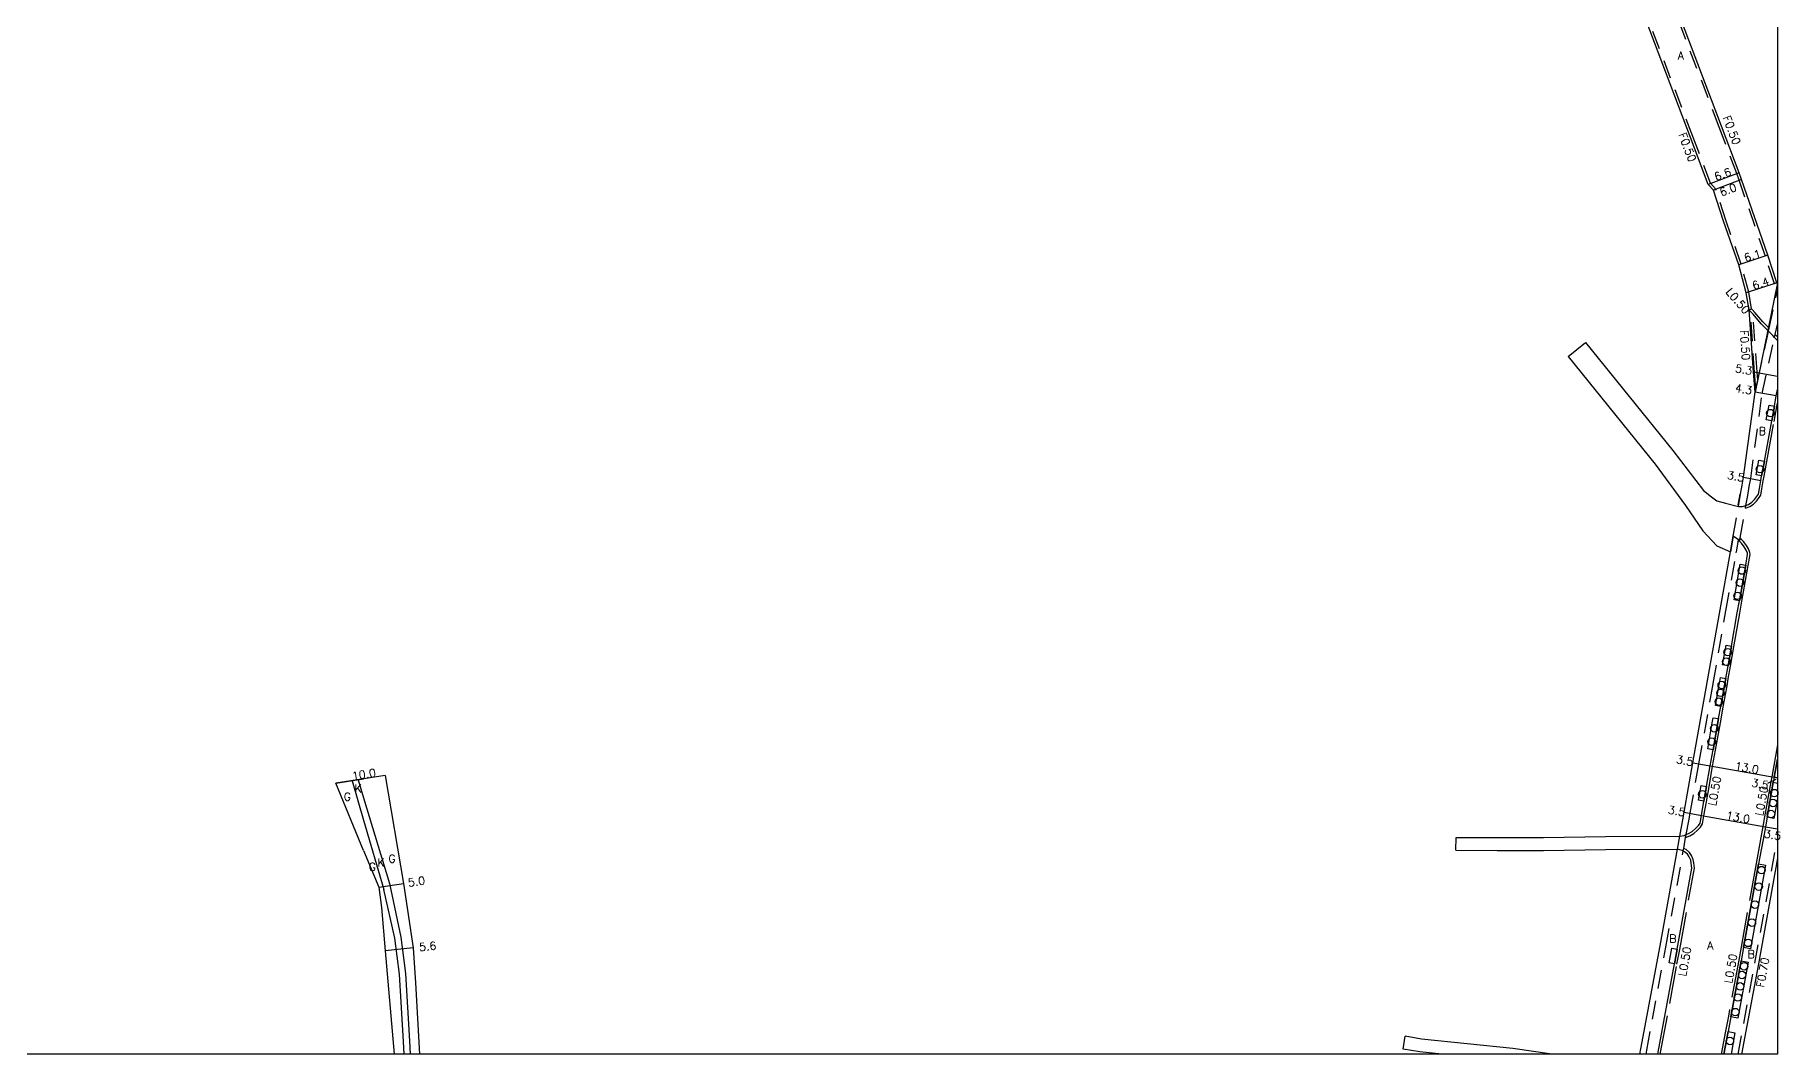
# Model space of a CAD drawing. Header units: metres. Extents: x -12000 to -11199, y -112201 to -111600.
# Drawn here: x -11548.5 to -11199.5, y -112200 to -111996.1 of the extents above; entities that cross this region are included whole.
import ezdxf

# ---------------------------------------------------------------- set-up
doc = ezdxf.new("R2010")
doc.units = ezdxf.units.M
doc.header["$LTSCALE"] = 2.5
for name, pattern in [('22320', [2.5, 1.5, -1]), ('22330', [4, 3, -1]), ('51070', [2.5, 1.5, -1])]:
    doc.linetypes.add(name, pattern=pattern)
doc.layers.get('0').update_dxf_attribs({"color": 150, "lineweight": 30})
for name, color, linetype in [('2101000', 175, 'Continuous'), ('2101001', 1, 'Continuous'), ('2102000', 4, 'Continuous'), ('2102001', 191, 'Continuous'), ('2213000', 3, 'Continuous'), ('2232000', 120, '22320'), ('2233000', 120, '22330'), ('2236000', 3, 'Continuous'), ('2236100', 3, 'Continuous'), ('2238000', 3, 'Continuous'), ('5107000', 4, '51070'), ('6165200', 90, '61300'), ('9201100', 215, 'Continuous'), ('9201500', 222, 'Continuous'), ('9201600', 215, 'Continuous'), ('9202100', 82, 'Continuous'), ('9202200', 82, 'Continuous'), ('9203500', 155, 'Continuous'), ('999', 7, 'Continuous')]:
    doc.layers.add(name, color=color, linetype=linetype)
doc.styles.add('Dm_Anotation', font='txt.shx', dxfattribs={"bigfont": 'pscdm.shx'})
doc.linetypes.add('61300', pattern='A,2,-0.75,[1,dmdr.shx,S=0.15,R=0,X=0,Y=0],-0.75', length=3.5)

# ---------------------------------------------------------------- blocks, each defined once
blk = doc.blocks.new('223800')
at = {"color": 0, "linetype": 'Continuous'}
blk.add_circle((0, 0), 0.75, dxfattribs=at)

msp = doc.modelspace()

# ---------------------------------------------------------------- linework, layer by layer
at = {"layer": '2101000'}
for points in [[(-11200.14, -112045.75), (-11201.94, -112040.22), (-11207.2, -112025.04), (-11207.66, -112023.73), (-11211.21, -112014.39), (-11222.46, -111984.68), (-11226.44, -111974.25), (-11230.59, -111963.34), (-11230.78, -111962.86), (-11230.96, -111962.39)], [(-11204.48, -112067.62), (-11204.77, -112063.63), (-11205.66, -112051.13), (-11206.23, -112047.72), (-11207.72, -112042.16), (-11210.8, -112033.38), (-11212.81, -112027.18), (-11213.83, -112026.07), (-11217.4, -112016.67), (-11228.68, -111986.89), (-11232.61, -111976.6), (-11237.04, -111965.8), (-11237.65, -111964.31)], [(-11200.14, -112045.75), (-11200, -112045.74)], [(-11207.81, -112090.46), (-11207.38, -112088.02), (-11207.06, -112086.22), (-11206.77, -112084.63), (-11204.48, -112067.62)], [(-11219.53, -112156.42), (-11218.93, -112153.12), (-11218.66, -112151.63), (-11216.9, -112141.73), (-11214.03, -112125.68), (-11211.49, -112111.14), (-11209.42, -112099.51)], [(-11482.73, -112159.27), (-11488.28, -112145.83)], [(-11478.4, -112144.28), (-11474.75, -112165.88), (-11472.83, -112178.76), (-11472.34, -112185.73), (-11471.56, -112200)], [(-11482.73, -112159.27), (-11479.7, -112166.63), (-11479.19, -112170.69), (-11478.4, -112179.35), (-11476.63, -112200)], [(-11227.5, -112200), (-11227.31, -112198.96), (-11223.48, -112178.36), (-11219.99, -112158.99)], [(-11200, -112160.84), (-11203.81, -112181.96), (-11207.16, -112200)]]:
    msp.add_lwpolyline(points, dxfattribs=at)
at = {"layer": '2101001', "flags": 128}
for points in [[(-11488.28, -112145.83), (-11482.73, -112144.96)], [(-11478.4, -112144.28), (-11482.73, -112144.96)]]:
    msp.add_lwpolyline(points, dxfattribs=at)
at = {"layer": '2102000'}
for points in [[(-11238.38, -112057.67), (-11220.92, -112079.27), (-11214.79, -112087.26), (-11213.18, -112088.55), (-11212.12, -112089.31), (-11210.38, -112089.78), (-11207.81, -112090.46)], [(-11241.87, -112060.49), (-11224.47, -112082.01), (-11218.42, -112090.28), (-11214.94, -112095.33), (-11212.14, -112098.32), (-11209.42, -112099.51)], [(-11264.27, -112156.65), (-11256, -112156.7), (-11246.8, -112156.7), (-11234.41, -112156.5), (-11219.53, -112156.42)], [(-11264.29, -112159.22), (-11256.04, -112159.27), (-11246.77, -112159.27), (-11234.38, -112159.07), (-11219.99, -112158.99)], [(-11245.1, -112200), (-11252.94, -112198.86), (-11271.19, -112196.98), (-11274.42, -112196.43)], [(-11267.13, -112200), (-11271.54, -112199.54), (-11274.85, -112198.98)]]:
    msp.add_lwpolyline(points, dxfattribs=at)
at = {"layer": '2102001'}
for points in [[(-11241.87, -112060.49), (-11238.38, -112057.67)], [(-11264.29, -112159.22), (-11264.27, -112156.65)], [(-11274.85, -112198.98), (-11274.42, -112196.43)]]:
    msp.add_lwpolyline(points, dxfattribs=at)
at = {"layer": '2213000'}
for points in [[(-11200, -112057.24), (-11200.57, -112056.64), (-11200.91, -112056.28), (-11201.78, -112055.4), (-11203.27, -112053.91), (-11204.89, -112052.02), (-11205.44, -112051.39), (-11205.66, -112051.13)], [(-11207.81, -112090.46), (-11206.97, -112090.45), (-11206.34, -112090.3), (-11206.31, -112090.28), (-11205.79, -112090.04), (-11205.13, -112089.6), (-11204.57, -112089.06), (-11204.19, -112088.56), (-11203.82, -112088.03), (-11203.61, -112086.84), (-11203.32, -112085.25), (-11203.16, -112084.34), (-11202.62, -112081.39), (-11201.15, -112073.35), (-11200.61, -112070.4), (-11200.24, -112068.36), (-11200, -112067.04)], [(-11219.53, -112156.42), (-11218.66, -112156.28), (-11218.25, -112156.11), (-11217.76, -112155.91), (-11217.04, -112155.49), (-11216.35, -112154.84), (-11215.81, -112154.28), (-11215.49, -112153.79), (-11215.22, -112152.25), (-11214.71, -112149.42), (-11214.19, -112146.47), (-11213.45, -112142.35), (-11212.87, -112139.11), (-11211.76, -112132.9), (-11211.33, -112130.47), (-11210.58, -112126.29), (-11210.33, -112124.86), (-11209.89, -112122.32), (-11209.21, -112118.43), (-11208.04, -112111.75), (-11207.61, -112109.31), (-11206.34, -112102.19), (-11205.97, -112100.1), (-11206.01, -112099.84), (-11206.27, -112099.19), (-11206.64, -112098.57), (-11207.17, -112097.82), (-11207.57, -112097.38), (-11207.78, -112097.15), (-11208.87, -112096.43), (-11209.42, -112099.51)], [(-11200, -112140.98), (-11200.65, -112144.64), (-11200.83, -112145.64), (-11202.08, -112152.62), (-11202.42, -112154.53), (-11202.69, -112156.04), (-11203.76, -112161.95), (-11206.78, -112178.69), (-11207.25, -112181.33), (-11209.33, -112192.52), (-11209.88, -112195.48), (-11210.72, -112200)], [(-11223.94, -112200), (-11223.86, -112199.6), (-11220.59, -112181.94), (-11220.04, -112178.99), (-11217.12, -112162.78), (-11217.24, -112161.79), (-11217.34, -112161.24), (-11217.64, -112160.52), (-11218, -112160.02), (-11218.56, -112159.52), (-11218.84, -112159.38), (-11219.06, -112159.27), (-11219.99, -112158.99)]]:
    msp.add_lwpolyline(points, dxfattribs=at)
at = {"layer": '2232000'}
for points in [[(-11205.66, -112051.13), (-11205.19, -112050.91), (-11205.74, -112047.62), (-11207.24, -112042.01), (-11210.32, -112033.22), (-11212.37, -112026.92), (-11213.4, -112025.8), (-11216.93, -112016.5), (-11228.22, -111986.71), (-11232.14, -111976.41), (-11236.58, -111965.61), (-11237.19, -111964.12)], [(-11200.62, -112045.91), (-11202.41, -112040.38), (-11207.68, -112025.21), (-11208.13, -112023.9), (-11211.67, -112014.57), (-11222.93, -111984.86), (-11226.91, -111974.42), (-11231.06, -111963.52), (-11231.25, -111963.03)], [(-11200.14, -112045.75), (-11200.62, -112045.91)], [(-11204.89, -112052.02), (-11205.44, -112051.39)], [(-11204.33, -112066.94), (-11204.57, -112063.61), (-11205.44, -112051.39)], [(-11203.95, -112065.23), (-11204.07, -112063.58), (-11204.89, -112052.02)], [(-11207.87, -112200), (-11204.5, -112181.84), (-11200, -112156.9)]]:
    msp.add_lwpolyline(points, dxfattribs=at)
at = {"layer": '2233000'}
for points in [[(-11201.65, -112054.83), (-11202.91, -112053.57), (-11204.51, -112051.7), (-11205.06, -112051.06), (-11205.19, -112050.91)], [(-11200, -112056.51), (-11200.44, -112056.05)], [(-11206.4, -112090.83), (-11206.17, -112090.77), (-11205.54, -112090.47), (-11204.81, -112089.99), (-11204.19, -112089.4), (-11203.78, -112088.85), (-11203.35, -112088.22), (-11203.12, -112086.93), (-11202.83, -112085.34), (-11202.66, -112084.43), (-11202.13, -112081.48), (-11200.66, -112073.44), (-11200.12, -112070.49), (-11200, -112069.82)], [(-11218.36, -112156.69), (-11217.54, -112156.36), (-11216.73, -112155.89), (-11216, -112155.19), (-11215.42, -112154.59), (-11215.02, -112153.97), (-11214.73, -112152.33), (-11214.22, -112149.51), (-11213.69, -112146.56), (-11212.96, -112142.44), (-11212.38, -112139.2), (-11211.27, -112132.99), (-11210.84, -112130.56), (-11210.09, -112126.37), (-11209.84, -112124.95), (-11209.39, -112122.4), (-11208.72, -112118.52), (-11207.55, -112111.84), (-11207.12, -112109.4), (-11205.85, -112102.28), (-11205.46, -112100.1), (-11205.53, -112099.7), (-11205.82, -112098.97), (-11206.22, -112098.3), (-11206.78, -112097.5), (-11207.2, -112097.05), (-11207.45, -112096.77), (-11207.46, -112096.77)], [(-11200, -112138.14), (-11201.14, -112144.55), (-11201.33, -112145.56), (-11202.57, -112152.53), (-11202.91, -112154.45), (-11203.18, -112155.95), (-11204.25, -112161.87), (-11207.27, -112178.6), (-11207.75, -112181.24), (-11209.82, -112192.43), (-11210.37, -112195.39), (-11211.23, -112200)], [(-11223.43, -112200), (-11223.37, -112199.69), (-11220.1, -112182.03), (-11219.55, -112179.08), (-11216.61, -112162.8), (-11216.75, -112161.72), (-11216.86, -112161.1), (-11217.2, -112160.28), (-11217.62, -112159.69), (-11218.28, -112159.1), (-11218.62, -112158.93), (-11218.75, -112158.87)]]:
    msp.add_lwpolyline(points, dxfattribs=at)
at = {"layer": '2236000'}
for points in [[(-11200.61, -112070.4), (-11201.15, -112073.35), (-11202.23, -112073.15), (-11201.69, -112070.2)], [(-11202.62, -112081.39), (-11203.16, -112084.34), (-11204.24, -112084.14), (-11203.7, -112081.19)], [(-11214.19, -112146.47), (-11214.71, -112149.42), (-11215.8, -112149.23), (-11215.27, -112146.28)], [(-11220.04, -112178.99), (-11220.59, -112181.94), (-11221.67, -112181.74), (-11221.12, -112178.79)]]:
    msp.add_lwpolyline(points, close=True, dxfattribs=at)
at = {"layer": '2236100'}
for points in [[(-11206.34, -112102.19), (-11207.61, -112109.31), (-11208.69, -112109.12), (-11207.43, -112102)], [(-11209.21, -112118.43), (-11209.89, -112122.32), (-11210.97, -112122.13), (-11210.41, -112118.92), (-11210.29, -112118.24)], [(-11210.33, -112124.86), (-11210.58, -112126.29), (-11211.33, -112130.47), (-11212.41, -112130.28), (-11211.66, -112126.09), (-11211.55, -112125.48), (-11211.41, -112124.67)], [(-11211.76, -112132.9), (-11212.87, -112139.11), (-11213.95, -112138.92), (-11213.03, -112133.75), (-11212.84, -112132.71)], [(-11203.76, -112161.95), (-11202.38, -112162.2), (-11205.4, -112178.94), (-11206.78, -112178.69), (-11203.76, -112161.95)], [(-11207.25, -112181.33), (-11205.88, -112181.58), (-11207.95, -112192.78), (-11209.33, -112192.52), (-11207.25, -112181.33)]]:
    msp.add_lwpolyline(points, close=True, dxfattribs=at)
for points in [[(-11200, -112144.75), (-11200.65, -112144.64), (-11200, -112140.98)], [(-11200, -112148.94), (-11200.7, -112152.87), (-11202.08, -112152.62), (-11200.83, -112145.64), (-11200, -112145.78)], [(-11210.72, -112200), (-11209.88, -112195.48), (-11208.5, -112195.74), (-11209.29, -112200)]]:
    msp.add_lwpolyline(points, dxfattribs=at)
at = {"layer": '5107000'}
for points in [[(-11204.48, -112067.62), (-11204.33, -112066.94), (-11203.95, -112065.23), (-11201.78, -112055.4), (-11201.65, -112054.83), (-11200, -112047.34)], [(-11226.28, -112200), (-11226.13, -112199.18), (-11222.3, -112178.58), (-11218.84, -112159.38), (-11218.75, -112158.87), (-11218.36, -112156.69), (-11218.25, -112156.11), (-11217.75, -112153.33), (-11217.48, -112151.84), (-11215.71, -112141.94), (-11212.84, -112125.89), (-11210.31, -112111.35), (-11208.24, -112099.72), (-11208.15, -112099.24), (-11207.78, -112097.15), (-11207.57, -112097.38), (-11207.46, -112096.77), (-11206.4, -112090.83), (-11206.39, -112090.76), (-11206.31, -112090.28), (-11205.95, -112088.27), (-11205.63, -112086.48), (-11205.33, -112084.85), (-11203.05, -112067.88), (-11200.57, -112056.64), (-11200.44, -112056.05), (-11200, -112054.07)], [(-11209.42, -112099.51), (-11208.87, -112096.43), (-11207.81, -112090.46)], [(-11219.99, -112158.99), (-11219.53, -112156.42)]]:
    msp.add_lwpolyline(points, dxfattribs=at)
at = {"layer": '6165200'}
msp.add_lwpolyline([(-11207.52, -112087.97), (-11207.52, -112087.99), (-11207.91, -112090.17)], dxfattribs=at)
at = {"layer": '9201100'}
for points in [[(-11207.66, -112023.73), (-11213.83, -112026.07)], [(-11207.2, -112025.04), (-11212.81, -112027.18)], [(-11201.94, -112040.22), (-11207.72, -112042.16)], [(-11200.14, -112045.75), (-11206.23, -112047.72)], [(-11200, -112064.5), (-11204.77, -112063.63)], [(-11200.24, -112068.36), (-11204.48, -112067.62)], [(-11206.77, -112084.63), (-11203.32, -112085.25)], [(-11216.9, -112141.73), (-11213.45, -112142.35)], [(-11213.45, -112142.35), (-11200.65, -112144.64)], [(-11478.4, -112144.28), (-11488.28, -112145.83)], [(-11200.65, -112144.64), (-11200, -112144.75)], [(-11218.66, -112151.63), (-11215.22, -112152.25)], [(-11215.22, -112152.25), (-11202.42, -112154.53)], [(-11202.42, -112154.53), (-11200, -112154.97)], [(-11479.7, -112166.63), (-11474.75, -112165.88)], [(-11472.83, -112178.76), (-11478.4, -112179.35)]]:
    msp.add_lwpolyline(points, dxfattribs=at)
at = {"layer": '9201600'}
msp.add_lwpolyline([(-11200.3, -112145.05), (-11202.01, -112145.87)], dxfattribs=at)
at = {"layer": '9202200', "flags": 128}
msp.add_lwpolyline([(-11200, -112045.74), (-11204.48, -112067.62)], dxfattribs=at)
at = {"layer": '9202200'}
for points in [[(-11485.03, -112145.32), (-11482.73, -112153.2)], [(-11483.83, -112145.14), (-11482.73, -112148.75)], [(-11482.73, -112148.75), (-11477.54, -112165.85)], [(-11482.73, -112153.2), (-11478.69, -112167.1)], [(-11474.61, -112200), (-11474.75, -112197.51), (-11475.54, -112184.01), (-11476.48, -112176.81), (-11478.69, -112167.1)], [(-11477.54, -112165.85), (-11475.3, -112176.62), (-11474.34, -112183.9), (-11473.55, -112197.44), (-11473.4, -112200)]]:
    msp.add_lwpolyline(points, dxfattribs=at)
at = {"layer": '999'}
msp.add_lwpolyline([(-12000, -111600), (-11200, -111600), (-11200, -112200), (-12000, -112200)], close=True, dxfattribs=at)

# ---------------------------------------------------------------- block references
at = {"layer": '2238000'}
for p in [(-11201.42, -112071.79), (-11203.51, -112083), (-11207.51, -112105.7), (-11207.12, -112103.29), (-11207.98, -112108.34), (-11209.95, -112119.6), (-11210.21, -112121.51), (-11211.14, -112126.18), (-11211.73, -112129.51), (-11211.4, -112127.75), (-11213.16, -112137.52), (-11212.62, -112134.84), (-11215.02, -112148.03), (-11200.65, -112147.8), (-11200.91, -112149.77), (-11201.3, -112151.99), (-11203.19, -112163.2), (-11203.76, -112166.5), (-11204.51, -112170.1), (-11205.11, -112173.7), (-11205.89, -112177.76), (-11206.67, -112182.43), (-11207.46, -112186.46), (-11207.07, -112184.18), (-11207.92, -112188.67), (-11208.44, -112191.6), (-11209.51, -112197.37)]:
    msp.add_blockref('223800', p, dxfattribs=at)

# ---------------------------------------------------------------- texts
at = {"layer": '9201500', "style": 'Dm_Anotation'}
for s, rotation, p in [('6.6', 20.7458, (-11212.28, -112025.37)), ('6.0', 20.8859, (-11211.2, -112028.48)), ('6.1', 18.5162, (-11206.38, -112041.6)), ('6.4', 17.9458, (-11204.74, -112047.14)), ('5.3', 349.6647, (-11208.55, -112063.57)), ('4.3', 350.1301, (-11208.58, -112067.5)), ('3.5', 349.6647, (-11210.15, -112084.92)), ('3.5', 349.8669, (-11220.35, -112141.79)), ('10.0', 8.8929, (-11484.93, -112145.21)), ('13.0', 349.8669, (-11208.61, -112143.11)), ('3.5', 349.8669, (-11205.31, -112146.47)), ('3.5', 349.8668, (-11221.99, -112151.87)), ('13.0', 349.8668, (-11210.38, -112153.01)), ('3.5', 349.8668, (-11202.79, -112156.63)), ('5.0', 8.6582, (-11473.74, -112166.53)), ('5.6', 6.08, (-11471.55, -112179.43))]:
    msp.add_text(s, height=1.6, rotation=rotation, dxfattribs=at).set_placement(p)
at = {"layer": '9202100', "style": 'Dm_Anotation'}
for s, p in [('A', (-11219.96, -112001.04)), ('B', (-11203.75, -112076.18)), ('K', (-11484.55, -112147.67)), ('G', (-11486.72, -112149.31)), ('K', (-11480, -112162.45)), ('G', (-11477.79, -112161.72)), ('G', (-11481.7, -112163.34)), ('B', (-11221.65, -112177.71)), ('A', (-11214.05, -112179.09)), ('B', (-11205.97, -112180.81))]:
    msp.add_text(s, height=1.6, dxfattribs=at).set_placement(p)
at = {"layer": '9203500', "style": 'Dm_Anotation'}
for s, rotation, p in [('F0.50', 290.8102, (-11210.96, -112012.67)), ('F0.50', 290.8102, (-11219.82, -112016.08)), ('L0.50', 310.6737, (-11210.46, -112047.61)), ('F0.50', 274.0893, (-11207.5, -112055.27)), ('L0.50', 79.867, (-11212.3, -112150.45)), ('L0.50', 79.867, (-11202.9, -112152.46)), ('L0.50', 79.7729, (-11218.29, -112184.56)), ('L0.50', 79.7729, (-11209.09, -112185.97)), ('F0.70', 79.7729, (-11202.7, -112186.78))]:
    msp.add_text(s, height=1.6, rotation=rotation, dxfattribs=at).set_placement(p)

doc.saveas('drawing.dxf')
